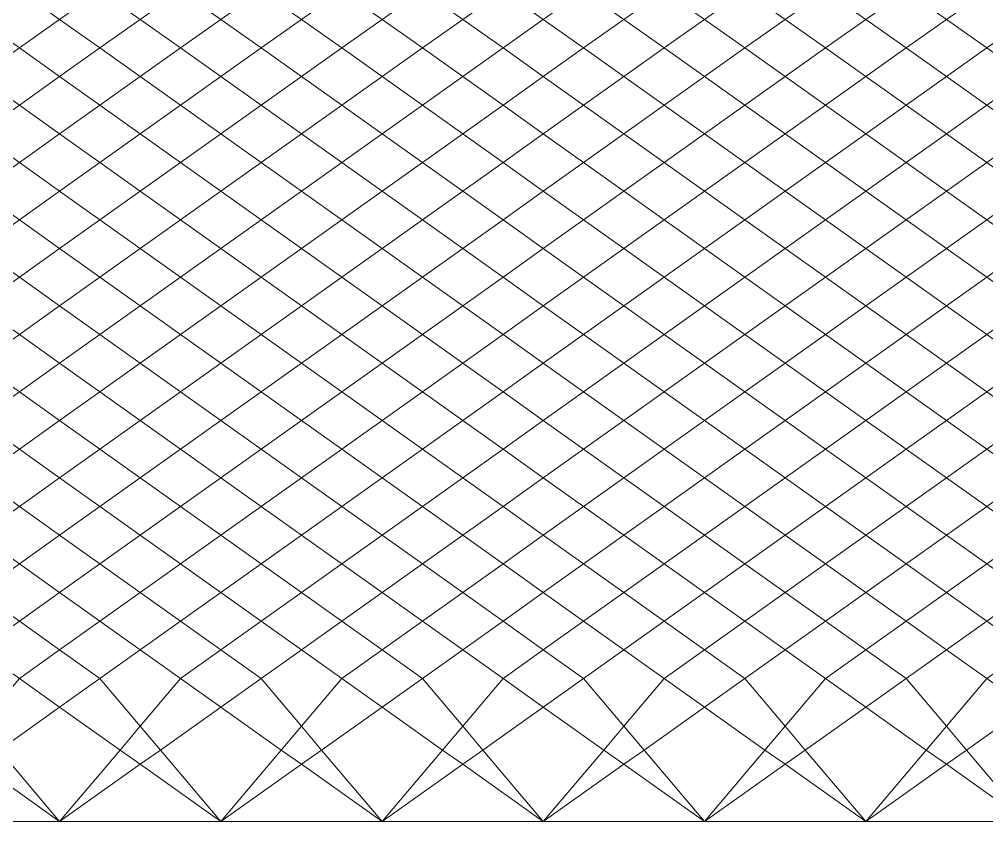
# Model space of a CAD drawing. Header units: millimetres. Extents: x 0 to 143, y 0 to 59.
# Drawn here: x 20.72 to 39.14, y 0 to 15.28 of the extents above; entities that cross this region are included whole.
import ezdxf

# ---------------------------------------------------------------- set-up
doc = ezdxf.new("R2010")
doc.units = ezdxf.units.MM
doc.layers.add('Основания', color=130, linetype='Continuous', lineweight=20)

msp = doc.modelspace()

# ---------------------------------------------------------------- linework, layer by layer
at = {"layer": 'Основания', "linetype": 'Continuous', "ltscale": 250}
for points in [[(20.723, 15.829), (19.955, 15.283), (20.723, 14.737), (21.49, 15.283)], [(22.258, 15.829), (21.49, 15.283), (22.258, 14.737), (23.025, 15.283)], [(23.793, 15.829), (23.025, 15.283), (23.793, 14.737), (24.56, 15.283)], [(25.328, 15.829), (24.56, 15.283), (25.328, 14.737), (26.095, 15.283)], [(26.863, 15.829), (26.095, 15.283), (26.863, 14.737), (27.63, 15.283)], [(28.398, 15.829), (27.63, 15.283), (28.398, 14.737), (29.165, 15.283)], [(29.933, 15.829), (29.165, 15.283), (29.933, 14.737), (30.7, 15.283)], [(31.468, 15.829), (30.7, 15.283), (31.468, 14.737), (32.235, 15.283)], [(33.003, 15.829), (32.235, 15.283), (33.003, 14.737), (33.77, 15.283)], [(34.538, 15.829), (33.77, 15.283), (34.538, 14.737), (35.305, 15.283)], [(36.073, 15.829), (35.305, 15.283), (36.073, 14.737), (36.84, 15.283)], [(37.608, 15.829), (36.84, 15.283), (37.608, 14.737), (38.375, 15.283)], [(39.143, 15.829), (38.375, 15.283), (39.143, 14.737), (39.91, 15.283)], [(21.49, 15.283), (20.723, 14.737), (21.49, 14.191), (22.258, 14.737)], [(23.025, 15.283), (22.258, 14.737), (23.025, 14.191), (23.793, 14.737)], [(24.56, 15.283), (23.793, 14.737), (24.56, 14.191), (25.328, 14.737)], [(26.095, 15.283), (25.328, 14.737), (26.095, 14.191), (26.863, 14.737)], [(27.63, 15.283), (26.863, 14.737), (27.63, 14.191), (28.398, 14.737)], [(29.165, 15.283), (28.398, 14.737), (29.165, 14.191), (29.933, 14.737)], [(30.7, 15.283), (29.933, 14.737), (30.7, 14.191), (31.468, 14.737)], [(32.235, 15.283), (31.468, 14.737), (32.235, 14.191), (33.003, 14.737)], [(33.77, 15.283), (33.003, 14.737), (33.77, 14.191), (34.538, 14.737)], [(35.305, 15.283), (34.538, 14.737), (35.305, 14.191), (36.073, 14.737)], [(36.84, 15.283), (36.073, 14.737), (36.84, 14.191), (37.608, 14.737)], [(38.375, 15.283), (37.608, 14.737), (38.375, 14.191), (39.143, 14.737)], [(39.91, 15.283), (39.143, 14.737), (39.91, 14.191), (40.678, 14.737)], [(20.723, 14.737), (19.955, 14.191), (20.723, 13.645), (21.49, 14.191)], [(22.258, 14.737), (21.49, 14.191), (22.258, 13.645), (23.025, 14.191)], [(23.793, 14.737), (23.025, 14.191), (23.793, 13.645), (24.56, 14.191)], [(25.328, 14.737), (24.56, 14.191), (25.328, 13.645), (26.095, 14.191)], [(26.863, 14.737), (26.095, 14.191), (26.863, 13.645), (27.63, 14.191)], [(28.398, 14.737), (27.63, 14.191), (28.398, 13.645), (29.165, 14.191)], [(29.933, 14.737), (29.165, 14.191), (29.933, 13.645), (30.7, 14.191)], [(31.468, 14.737), (30.7, 14.191), (31.468, 13.645), (32.235, 14.191)], [(33.003, 14.737), (32.235, 14.191), (33.003, 13.645), (33.77, 14.191)], [(34.538, 14.737), (33.77, 14.191), (34.538, 13.645), (35.305, 14.191)], [(36.073, 14.737), (35.305, 14.191), (36.073, 13.645), (36.84, 14.191)], [(37.608, 14.737), (36.84, 14.191), (37.608, 13.645), (38.375, 14.191)], [(39.143, 14.737), (38.375, 14.191), (39.143, 13.645), (39.91, 14.191)], [(19.955, 14.191), (19.188, 13.645), (19.955, 13.1), (20.723, 13.645)], [(21.49, 14.191), (20.723, 13.645), (21.49, 13.1), (22.258, 13.645)], [(23.025, 14.191), (22.258, 13.645), (23.025, 13.1), (23.793, 13.645)], [(24.56, 14.191), (23.793, 13.645), (24.56, 13.1), (25.328, 13.645)], [(26.095, 14.191), (25.328, 13.645), (26.095, 13.1), (26.863, 13.645)], [(27.63, 14.191), (26.863, 13.645), (27.63, 13.1), (28.398, 13.645)], [(29.165, 14.191), (28.398, 13.645), (29.165, 13.1), (29.933, 13.645)], [(30.7, 14.191), (29.933, 13.645), (30.7, 13.1), (31.468, 13.645)], [(32.235, 14.191), (31.468, 13.645), (32.235, 13.1), (33.003, 13.645)], [(33.77, 14.191), (33.003, 13.645), (33.77, 13.1), (34.538, 13.645)], [(35.305, 14.191), (34.538, 13.645), (35.305, 13.1), (36.073, 13.645)], [(36.84, 14.191), (36.073, 13.645), (36.84, 13.1), (37.608, 13.645)], [(38.375, 14.191), (37.608, 13.645), (38.375, 13.1), (39.143, 13.645)], [(39.91, 14.191), (39.143, 13.645), (39.91, 13.1), (40.678, 13.645)], [(20.723, 13.645), (19.955, 13.1), (20.723, 12.554), (21.49, 13.1)], [(22.258, 13.645), (21.49, 13.1), (22.258, 12.554), (23.025, 13.1)], [(23.793, 13.645), (23.025, 13.1), (23.793, 12.554), (24.56, 13.1)], [(25.328, 13.645), (24.56, 13.1), (25.328, 12.554), (26.095, 13.1)], [(26.863, 13.645), (26.095, 13.1), (26.863, 12.554), (27.63, 13.1)], [(28.398, 13.645), (27.63, 13.1), (28.398, 12.554), (29.165, 13.1)], [(29.933, 13.645), (29.165, 13.1), (29.933, 12.554), (30.7, 13.1)], [(31.468, 13.645), (30.7, 13.1), (31.468, 12.554), (32.235, 13.1)], [(33.003, 13.645), (32.235, 13.1), (33.003, 12.554), (33.77, 13.1)], [(34.538, 13.645), (33.77, 13.1), (34.538, 12.554), (35.305, 13.1)], [(36.073, 13.645), (35.305, 13.1), (36.073, 12.554), (36.84, 13.1)], [(37.608, 13.645), (36.84, 13.1), (37.608, 12.554), (38.375, 13.1)], [(39.143, 13.645), (38.375, 13.1), (39.143, 12.554), (39.91, 13.1)], [(19.955, 13.1), (19.188, 12.554), (19.955, 12.008), (20.723, 12.554)], [(21.49, 13.1), (20.723, 12.554), (21.49, 12.008), (22.258, 12.554)], [(23.025, 13.1), (22.258, 12.554), (23.025, 12.008), (23.793, 12.554)], [(24.56, 13.1), (23.793, 12.554), (24.56, 12.008), (25.328, 12.554)], [(26.095, 13.1), (25.328, 12.554), (26.095, 12.008), (26.863, 12.554)], [(27.63, 13.1), (26.863, 12.554), (27.63, 12.008), (28.398, 12.554)], [(29.165, 13.1), (28.398, 12.554), (29.165, 12.008), (29.933, 12.554)], [(30.7, 13.1), (29.933, 12.554), (30.7, 12.008), (31.468, 12.554)], [(32.235, 13.1), (31.468, 12.554), (32.235, 12.008), (33.003, 12.554)], [(33.77, 13.1), (33.003, 12.554), (33.77, 12.008), (34.538, 12.554)], [(35.305, 13.1), (34.538, 12.554), (35.305, 12.008), (36.073, 12.554)], [(36.84, 13.1), (36.073, 12.554), (36.84, 12.008), (37.608, 12.554)], [(38.375, 13.1), (37.608, 12.554), (38.375, 12.008), (39.143, 12.554)], [(39.91, 13.1), (39.143, 12.554), (39.91, 12.008), (40.678, 12.554)], [(20.723, 12.554), (19.955, 12.008), (20.723, 11.462), (21.49, 12.008)], [(22.258, 12.554), (21.49, 12.008), (22.258, 11.462), (23.025, 12.008)], [(23.793, 12.554), (23.025, 12.008), (23.793, 11.462), (24.56, 12.008)], [(25.328, 12.554), (24.56, 12.008), (25.328, 11.462), (26.095, 12.008)], [(26.863, 12.554), (26.095, 12.008), (26.863, 11.462), (27.63, 12.008)], [(28.398, 12.554), (27.63, 12.008), (28.398, 11.462), (29.165, 12.008)], [(29.933, 12.554), (29.165, 12.008), (29.933, 11.462), (30.7, 12.008)], [(31.468, 12.554), (30.7, 12.008), (31.468, 11.462), (32.235, 12.008)], [(33.003, 12.554), (32.235, 12.008), (33.003, 11.462), (33.77, 12.008)], [(34.538, 12.554), (33.77, 12.008), (34.538, 11.462), (35.305, 12.008)], [(36.073, 12.554), (35.305, 12.008), (36.073, 11.462), (36.84, 12.008)], [(37.608, 12.554), (36.84, 12.008), (37.608, 11.462), (38.375, 12.008)], [(39.143, 12.554), (38.375, 12.008), (39.143, 11.462), (39.91, 12.008)], [(19.955, 12.008), (19.188, 11.462), (19.955, 10.916), (20.723, 11.462)], [(21.49, 12.008), (20.723, 11.462), (21.49, 10.916), (22.258, 11.462)], [(23.025, 12.008), (22.258, 11.462), (23.025, 10.916), (23.793, 11.462)], [(24.56, 12.008), (23.793, 11.462), (24.56, 10.916), (25.328, 11.462)], [(26.095, 12.008), (25.328, 11.462), (26.095, 10.916), (26.863, 11.462)], [(27.63, 12.008), (26.863, 11.462), (27.63, 10.916), (28.398, 11.462)], [(29.165, 12.008), (28.398, 11.462), (29.165, 10.916), (29.933, 11.462)], [(30.7, 12.008), (29.933, 11.462), (30.7, 10.916), (31.468, 11.462)], [(32.235, 12.008), (31.468, 11.462), (32.235, 10.916), (33.003, 11.462)], [(33.77, 12.008), (33.003, 11.462), (33.77, 10.916), (34.538, 11.462)], [(35.305, 12.008), (34.538, 11.462), (35.305, 10.916), (36.073, 11.462)], [(36.84, 12.008), (36.073, 11.462), (36.84, 10.916), (37.608, 11.462)], [(38.375, 12.008), (37.608, 11.462), (38.375, 10.916), (39.143, 11.462)], [(39.91, 12.008), (39.143, 11.462), (39.91, 10.916), (40.678, 11.462)], [(20.723, 11.462), (19.955, 10.916), (20.723, 10.371), (21.49, 10.916)], [(22.258, 11.462), (21.49, 10.916), (22.258, 10.371), (23.025, 10.916)], [(23.793, 11.462), (23.025, 10.916), (23.793, 10.371), (24.56, 10.916)], [(25.328, 11.462), (24.56, 10.916), (25.328, 10.371), (26.095, 10.916)], [(26.863, 11.462), (26.095, 10.916), (26.863, 10.371), (27.63, 10.916)], [(28.398, 11.462), (27.63, 10.916), (28.398, 10.371), (29.165, 10.916)], [(29.933, 11.462), (29.165, 10.916), (29.933, 10.371), (30.7, 10.916)], [(31.468, 11.462), (30.7, 10.916), (31.468, 10.371), (32.235, 10.916)], [(33.003, 11.462), (32.235, 10.916), (33.003, 10.371), (33.77, 10.916)], [(34.538, 11.462), (33.77, 10.916), (34.538, 10.371), (35.305, 10.916)], [(36.073, 11.462), (35.305, 10.916), (36.073, 10.371), (36.84, 10.916)], [(37.608, 11.462), (36.84, 10.916), (37.608, 10.371), (38.375, 10.916)], [(39.143, 11.462), (38.375, 10.916), (39.143, 10.371), (39.91, 10.916)], [(19.955, 10.916), (19.188, 10.371), (19.955, 9.825), (20.723, 10.371)], [(21.49, 10.916), (20.723, 10.371), (21.49, 9.825), (22.258, 10.371)], [(23.025, 10.916), (22.258, 10.371), (23.025, 9.825), (23.793, 10.371)], [(24.56, 10.916), (23.793, 10.371), (24.56, 9.825), (25.328, 10.371)], [(26.095, 10.916), (25.328, 10.371), (26.095, 9.825), (26.863, 10.371)], [(27.63, 10.916), (26.863, 10.371), (27.63, 9.825), (28.398, 10.371)], [(29.165, 10.916), (28.398, 10.371), (29.165, 9.825), (29.933, 10.371)], [(30.7, 10.916), (29.933, 10.371), (30.7, 9.825), (31.468, 10.371)], [(32.235, 10.916), (31.468, 10.371), (32.235, 9.825), (33.003, 10.371)], [(33.77, 10.916), (33.003, 10.371), (33.77, 9.825), (34.538, 10.371)], [(35.305, 10.916), (34.538, 10.371), (35.305, 9.825), (36.073, 10.371)], [(36.84, 10.916), (36.073, 10.371), (36.84, 9.825), (37.608, 10.371)], [(38.375, 10.916), (37.608, 10.371), (38.375, 9.825), (39.143, 10.371)], [(20.723, 10.371), (19.955, 9.825), (20.723, 9.279), (21.49, 9.825)], [(22.258, 10.371), (21.49, 9.825), (22.258, 9.279), (23.025, 9.825)], [(23.793, 10.371), (23.025, 9.825), (23.793, 9.279), (24.56, 9.825)], [(25.328, 10.371), (24.56, 9.825), (25.328, 9.279), (26.095, 9.825)], [(26.863, 10.371), (26.095, 9.825), (26.863, 9.279), (27.63, 9.825)], [(28.398, 10.371), (27.63, 9.825), (28.398, 9.279), (29.165, 9.825)], [(29.933, 10.371), (29.165, 9.825), (29.933, 9.279), (30.7, 9.825)], [(31.468, 10.371), (30.7, 9.825), (31.468, 9.279), (32.235, 9.825)], [(33.003, 10.371), (32.235, 9.825), (33.003, 9.279), (33.77, 9.825)], [(34.538, 10.371), (33.77, 9.825), (34.538, 9.279), (35.305, 9.825)], [(36.073, 10.371), (35.305, 9.825), (36.073, 9.279), (36.84, 9.825)], [(37.608, 10.371), (36.84, 9.825), (37.608, 9.279), (38.375, 9.825)], [(39.143, 10.371), (38.375, 9.825), (39.143, 9.279), (39.91, 9.825)], [(19.955, 9.825), (19.188, 9.279), (19.955, 8.733), (20.723, 9.279)], [(21.49, 9.825), (20.723, 9.279), (21.49, 8.733), (22.258, 9.279)], [(23.025, 9.825), (22.258, 9.279), (23.025, 8.733), (23.793, 9.279)], [(24.56, 9.825), (23.793, 9.279), (24.56, 8.733), (25.328, 9.279)], [(26.095, 9.825), (25.328, 9.279), (26.095, 8.733), (26.863, 9.279)], [(27.63, 9.825), (26.863, 9.279), (27.63, 8.733), (28.398, 9.279)], [(29.165, 9.825), (28.398, 9.279), (29.165, 8.733), (29.933, 9.279)], [(30.7, 9.825), (29.933, 9.279), (30.7, 8.733), (31.468, 9.279)], [(32.235, 9.825), (31.468, 9.279), (32.235, 8.733), (33.003, 9.279)], [(33.77, 9.825), (33.003, 9.279), (33.77, 8.733), (34.538, 9.279)], [(35.305, 9.825), (34.538, 9.279), (35.305, 8.733), (36.073, 9.279)], [(36.84, 9.825), (36.073, 9.279), (36.84, 8.733), (37.608, 9.279)], [(38.375, 9.825), (37.608, 9.279), (38.375, 8.733), (39.143, 9.279)], [(20.723, 9.279), (19.955, 8.733), (20.723, 8.187), (21.49, 8.733)], [(22.258, 9.279), (21.49, 8.733), (22.258, 8.187), (23.025, 8.733)], [(23.793, 9.279), (23.025, 8.733), (23.793, 8.187), (24.56, 8.733)], [(25.328, 9.279), (24.56, 8.733), (25.328, 8.187), (26.095, 8.733)], [(26.863, 9.279), (26.095, 8.733), (26.863, 8.187), (27.63, 8.733)], [(28.398, 9.279), (27.63, 8.733), (28.398, 8.187), (29.165, 8.733)], [(29.933, 9.279), (29.165, 8.733), (29.933, 8.187), (30.7, 8.733)], [(31.468, 9.279), (30.7, 8.733), (31.468, 8.187), (32.235, 8.733)], [(33.003, 9.279), (32.235, 8.733), (33.003, 8.187), (33.77, 8.733)], [(34.538, 9.279), (33.77, 8.733), (34.538, 8.187), (35.305, 8.733)], [(36.073, 9.279), (35.305, 8.733), (36.073, 8.187), (36.84, 8.733)], [(37.608, 9.279), (36.84, 8.733), (37.608, 8.187), (38.375, 8.733)], [(39.143, 9.279), (38.375, 8.733), (39.143, 8.187), (39.91, 8.733)], [(19.955, 8.733), (19.188, 8.187), (19.955, 7.641), (20.723, 8.187)], [(21.49, 8.733), (20.723, 8.187), (21.49, 7.641), (22.258, 8.187)], [(23.025, 8.733), (22.258, 8.187), (23.025, 7.641), (23.793, 8.187)], [(24.56, 8.733), (23.793, 8.187), (24.56, 7.641), (25.328, 8.187)], [(26.095, 8.733), (25.328, 8.187), (26.095, 7.641), (26.863, 8.187)], [(27.63, 8.733), (26.863, 8.187), (27.63, 7.641), (28.398, 8.187)], [(29.165, 8.733), (28.398, 8.187), (29.165, 7.641), (29.933, 8.187)], [(30.7, 8.733), (29.933, 8.187), (30.7, 7.641), (31.468, 8.187)], [(32.235, 8.733), (31.468, 8.187), (32.235, 7.641), (33.003, 8.187)], [(33.77, 8.733), (33.003, 8.187), (33.77, 7.641), (34.538, 8.187)], [(35.305, 8.733), (34.538, 8.187), (35.305, 7.641), (36.073, 8.187)], [(36.84, 8.733), (36.073, 8.187), (36.84, 7.641), (37.608, 8.187)], [(38.375, 8.733), (37.608, 8.187), (38.375, 7.641), (39.143, 8.187)], [(20.723, 8.187), (19.955, 7.641), (20.723, 7.096), (21.49, 7.641)], [(22.258, 8.187), (21.49, 7.641), (22.258, 7.096), (23.025, 7.641)], [(23.793, 8.187), (23.025, 7.641), (23.793, 7.096), (24.56, 7.641)], [(25.328, 8.187), (24.56, 7.641), (25.328, 7.096), (26.095, 7.641)], [(26.863, 8.187), (26.095, 7.641), (26.863, 7.096), (27.63, 7.641)], [(28.398, 8.187), (27.63, 7.641), (28.398, 7.096), (29.165, 7.641)], [(29.933, 8.187), (29.165, 7.641), (29.933, 7.096), (30.7, 7.641)], [(31.468, 8.187), (30.7, 7.641), (31.468, 7.096), (32.235, 7.641)], [(33.003, 8.187), (32.235, 7.641), (33.003, 7.096), (33.77, 7.641)], [(34.538, 8.187), (33.77, 7.641), (34.538, 7.096), (35.305, 7.641)], [(36.073, 8.187), (35.305, 7.641), (36.073, 7.096), (36.84, 7.641)], [(37.608, 8.187), (36.84, 7.641), (37.608, 7.096), (38.375, 7.641)], [(39.143, 8.187), (38.375, 7.641), (39.143, 7.096), (39.91, 7.641)], [(19.955, 7.641), (19.188, 7.096), (19.955, 6.55), (20.723, 7.096)], [(21.49, 7.641), (20.723, 7.096), (21.49, 6.55), (22.258, 7.096)], [(23.025, 7.641), (22.258, 7.096), (23.025, 6.55), (23.793, 7.096)], [(24.56, 7.641), (23.793, 7.096), (24.56, 6.55), (25.328, 7.096)], [(26.095, 7.641), (25.328, 7.096), (26.095, 6.55), (26.863, 7.096)], [(27.63, 7.641), (26.863, 7.096), (27.63, 6.55), (28.398, 7.096)], [(29.165, 7.641), (28.398, 7.096), (29.165, 6.55), (29.933, 7.096)], [(30.7, 7.641), (29.933, 7.096), (30.7, 6.55), (31.468, 7.096)], [(32.235, 7.641), (31.468, 7.096), (32.235, 6.55), (33.003, 7.096)], [(33.77, 7.641), (33.003, 7.096), (33.77, 6.55), (34.538, 7.096)], [(35.305, 7.641), (34.538, 7.096), (35.305, 6.55), (36.073, 7.096)], [(36.84, 7.641), (36.073, 7.096), (36.84, 6.55), (37.608, 7.096)], [(38.375, 7.641), (37.608, 7.096), (38.375, 6.55), (39.143, 7.096)], [(20.723, 7.096), (19.955, 6.55), (20.723, 6.004), (21.49, 6.55)], [(22.258, 7.096), (21.49, 6.55), (22.258, 6.004), (23.025, 6.55)], [(23.793, 7.096), (23.025, 6.55), (23.793, 6.004), (24.56, 6.55)], [(25.328, 7.096), (24.56, 6.55), (25.328, 6.004), (26.095, 6.55)], [(26.863, 7.096), (26.095, 6.55), (26.863, 6.004), (27.63, 6.55)], [(28.398, 7.096), (27.63, 6.55), (28.398, 6.004), (29.165, 6.55)], [(29.933, 7.096), (29.165, 6.55), (29.933, 6.004), (30.7, 6.55)], [(31.468, 7.096), (30.7, 6.55), (31.468, 6.004), (32.235, 6.55)], [(33.003, 7.096), (32.235, 6.55), (33.003, 6.004), (33.77, 6.55)], [(34.538, 7.096), (33.77, 6.55), (34.538, 6.004), (35.305, 6.55)], [(36.073, 7.096), (35.305, 6.55), (36.073, 6.004), (36.84, 6.55)], [(37.608, 7.096), (36.84, 6.55), (37.608, 6.004), (38.375, 6.55)], [(39.143, 7.096), (38.375, 6.55), (39.143, 6.004), (39.91, 6.55)], [(19.955, 6.55), (19.188, 6.004), (19.955, 5.458), (20.723, 6.004)], [(21.49, 6.55), (20.723, 6.004), (21.49, 5.458), (22.258, 6.004)], [(23.025, 6.55), (22.258, 6.004), (23.025, 5.458), (23.793, 6.004)], [(24.56, 6.55), (23.793, 6.004), (24.56, 5.458), (25.328, 6.004)], [(26.095, 6.55), (25.328, 6.004), (26.095, 5.458), (26.863, 6.004)], [(27.63, 6.55), (26.863, 6.004), (27.63, 5.458), (28.398, 6.004)], [(29.165, 6.55), (28.398, 6.004), (29.165, 5.458), (29.933, 6.004)], [(30.7, 6.55), (29.933, 6.004), (30.7, 5.458), (31.468, 6.004)], [(32.235, 6.55), (31.468, 6.004), (32.235, 5.458), (33.003, 6.004)], [(33.77, 6.55), (33.003, 6.004), (33.77, 5.458), (34.538, 6.004)], [(35.305, 6.55), (34.538, 6.004), (35.305, 5.458), (36.073, 6.004)], [(36.84, 6.55), (36.073, 6.004), (36.84, 5.458), (37.608, 6.004)], [(38.375, 6.55), (37.608, 6.004), (38.375, 5.458), (39.143, 6.004)], [(20.723, 6.004), (19.955, 5.458), (20.723, 4.912), (21.49, 5.458)], [(22.258, 6.004), (21.49, 5.458), (22.258, 4.912), (23.025, 5.458)], [(23.793, 6.004), (23.025, 5.458), (23.793, 4.912), (24.56, 5.458)], [(25.328, 6.004), (24.56, 5.458), (25.328, 4.912), (26.095, 5.458)], [(26.863, 6.004), (26.095, 5.458), (26.863, 4.912), (27.63, 5.458)], [(28.398, 6.004), (27.63, 5.458), (28.398, 4.912), (29.165, 5.458)], [(29.933, 6.004), (29.165, 5.458), (29.933, 4.912), (30.7, 5.458)], [(31.468, 6.004), (30.7, 5.458), (31.468, 4.912), (32.235, 5.458)], [(33.003, 6.004), (32.235, 5.458), (33.003, 4.912), (33.77, 5.458)], [(34.538, 6.004), (33.77, 5.458), (34.538, 4.912), (35.305, 5.458)], [(36.073, 6.004), (35.305, 5.458), (36.073, 4.912), (36.84, 5.458)], [(37.608, 6.004), (36.84, 5.458), (37.608, 4.912), (38.375, 5.458)], [(39.143, 6.004), (38.375, 5.458), (39.143, 4.912), (39.91, 5.458)], [(19.955, 5.458), (19.188, 4.912), (19.955, 4.367), (20.723, 4.912)], [(21.49, 5.458), (20.723, 4.912), (21.49, 4.367), (22.258, 4.912)], [(23.025, 5.458), (22.258, 4.912), (23.025, 4.367), (23.793, 4.912)], [(24.56, 5.458), (23.793, 4.912), (24.56, 4.367), (25.328, 4.912)], [(26.095, 5.458), (25.328, 4.912), (26.095, 4.367), (26.863, 4.912)], [(27.63, 5.458), (26.863, 4.912), (27.63, 4.367), (28.398, 4.912)], [(29.165, 5.458), (28.398, 4.912), (29.165, 4.367), (29.933, 4.912)], [(30.7, 5.458), (29.933, 4.912), (30.7, 4.367), (31.468, 4.912)], [(32.235, 5.458), (31.468, 4.912), (32.235, 4.367), (33.003, 4.912)], [(33.77, 5.458), (33.003, 4.912), (33.77, 4.367), (34.538, 4.912)], [(35.305, 5.458), (34.538, 4.912), (35.305, 4.367), (36.073, 4.912)], [(36.84, 5.458), (36.073, 4.912), (36.84, 4.367), (37.608, 4.912)], [(38.375, 5.458), (37.608, 4.912), (38.375, 4.367), (39.143, 4.912)], [(20.723, 4.912), (19.955, 4.367), (20.723, 3.821), (21.49, 4.367)], [(22.258, 4.912), (21.49, 4.367), (22.258, 3.821), (23.025, 4.367)], [(23.793, 4.912), (23.025, 4.367), (23.793, 3.821), (24.56, 4.367)], [(25.328, 4.912), (24.56, 4.367), (25.328, 3.821), (26.095, 4.367)], [(26.863, 4.912), (26.095, 4.367), (26.863, 3.821), (27.63, 4.367)], [(28.398, 4.912), (27.63, 4.367), (28.398, 3.821), (29.165, 4.367)], [(29.933, 4.912), (29.165, 4.367), (29.933, 3.821), (30.7, 4.367)], [(31.468, 4.912), (30.7, 4.367), (31.468, 3.821), (32.235, 4.367)], [(33.003, 4.912), (32.235, 4.367), (33.003, 3.821), (33.77, 4.367)], [(34.538, 4.912), (33.77, 4.367), (34.538, 3.821), (35.305, 4.367)], [(36.073, 4.912), (35.305, 4.367), (36.073, 3.821), (36.84, 4.367)], [(37.608, 4.912), (36.84, 4.367), (37.608, 3.821), (38.375, 4.367)], [(39.143, 4.912), (38.375, 4.367), (39.143, 3.821), (39.91, 4.367)], [(19.955, 4.367), (19.188, 3.821), (19.955, 3.275), (20.723, 3.821)], [(21.49, 4.367), (20.723, 3.821), (21.49, 3.275), (22.258, 3.821)], [(23.025, 4.367), (22.258, 3.821), (23.025, 3.275), (23.793, 3.821)], [(24.56, 4.367), (23.793, 3.821), (24.56, 3.275), (25.328, 3.821)], [(26.095, 4.367), (25.328, 3.821), (26.095, 3.275), (26.863, 3.821)], [(27.63, 4.367), (26.863, 3.821), (27.63, 3.275), (28.398, 3.821)], [(29.165, 4.367), (28.398, 3.821), (29.165, 3.275), (29.933, 3.821)], [(30.7, 4.367), (29.933, 3.821), (30.7, 3.275), (31.468, 3.821)], [(32.235, 4.367), (31.468, 3.821), (32.235, 3.275), (33.003, 3.821)], [(33.77, 4.367), (33.003, 3.821), (33.77, 3.275), (34.538, 3.821)], [(35.305, 4.367), (34.538, 3.821), (35.305, 3.275), (36.073, 3.821)], [(36.84, 4.367), (36.073, 3.821), (36.84, 3.275), (37.608, 3.821)], [(38.375, 4.367), (37.608, 3.821), (38.375, 3.275), (39.143, 3.821)], [(20.723, 3.821), (19.955, 3.275), (20.723, 2.729), (21.49, 3.275)], [(22.258, 3.821), (21.49, 3.275), (22.258, 2.729), (23.025, 3.275)], [(23.793, 3.821), (23.025, 3.275), (23.793, 2.729), (24.56, 3.275)], [(25.328, 3.821), (24.56, 3.275), (25.328, 2.729), (26.095, 3.275)], [(26.863, 3.821), (26.095, 3.275), (26.863, 2.729), (27.63, 3.275)], [(28.398, 3.821), (27.63, 3.275), (28.398, 2.729), (29.165, 3.275)], [(29.933, 3.821), (29.165, 3.275), (29.933, 2.729), (30.7, 3.275)], [(31.468, 3.821), (30.7, 3.275), (31.468, 2.729), (32.235, 3.275)], [(33.003, 3.821), (32.235, 3.275), (33.003, 2.729), (33.77, 3.275)], [(34.538, 3.821), (33.77, 3.275), (34.538, 2.729), (35.305, 3.275)], [(36.073, 3.821), (35.305, 3.275), (36.073, 2.729), (36.84, 3.275)], [(37.608, 3.821), (36.84, 3.275), (37.608, 2.729), (38.375, 3.275)], [(39.143, 3.821), (38.375, 3.275), (39.143, 2.729), (39.91, 3.275)], [(21.49, 2.183), (20.723, 2.729), (21.49, 3.275), (22.258, 2.729)], [(23.793, 2.729), (23.025, 1.819), (22.258, 2.729), (23.025, 3.275)], [(24.56, 2.183), (23.793, 2.729), (24.56, 3.275), (25.328, 2.729)], [(26.863, 2.729), (26.095, 1.819), (25.328, 2.729), (26.095, 3.275)], [(27.63, 2.183), (26.863, 2.729), (27.63, 3.275), (28.398, 2.729)], [(29.933, 2.729), (29.165, 1.819), (28.398, 2.729), (29.165, 3.275)], [(30.7, 2.183), (29.933, 2.729), (30.7, 3.275), (31.468, 2.729)], [(33.003, 2.729), (32.235, 1.819), (31.468, 2.729), (32.235, 3.275)], [(33.77, 2.183), (33.003, 2.729), (33.77, 3.275), (34.538, 2.729)], [(36.073, 2.729), (35.305, 1.819), (34.538, 2.729), (35.305, 3.275)], [(36.84, 2.183), (36.073, 2.729), (36.84, 3.275), (37.608, 2.729)], [(39.143, 2.729), (38.375, 1.819), (37.608, 2.729), (38.375, 3.275)], [(21.49, 2.183), (20.339, 1.365), (19.955, 1.819), (20.723, 2.729), (20.723, 2.729)], [(23.025, 1.819), (22.641, 1.365), (21.49, 2.183), (22.258, 2.729)], [(23.409, 1.365), (23.025, 1.819), (23.793, 2.729), (24.56, 2.183)], [(26.095, 1.819), (25.711, 1.365), (24.56, 2.183), (25.328, 2.729)], [(27.63, 2.183), (26.479, 1.365), (26.095, 1.819), (26.863, 2.729), (26.863, 2.729)], [(29.165, 1.819), (28.781, 1.365), (27.63, 2.183), (28.398, 2.729)], [(29.549, 1.365), (29.165, 1.819), (29.933, 2.729), (30.7, 2.183)], [(32.235, 1.819), (31.851, 1.365), (30.7, 2.183), (31.468, 2.729)], [(33.77, 2.183), (32.619, 1.365), (32.235, 1.819), (33.003, 2.729), (33.003, 2.729)], [(35.305, 1.819), (34.921, 1.365), (33.77, 2.183), (34.538, 2.729)], [(36.84, 2.183), (35.689, 1.365), (35.305, 1.819), (36.073, 2.729), (36.073, 2.729)], [(38.375, 1.819), (37.991, 1.365), (36.84, 2.183), (37.608, 2.729)], [(38.759, 1.365), (38.375, 1.819), (39.143, 2.729), (39.91, 2.183)], [(21.49, 0), (20.339, 1.365), (21.49, 2.183), (22.641, 1.365)], [(24.56, 0), (23.409, 1.365), (24.56, 2.183), (25.711, 1.365)], [(27.63, 0), (26.479, 1.365), (27.63, 2.183), (28.781, 1.365)], [(30.7, 0), (29.549, 1.365), (30.7, 2.183), (31.851, 1.365)], [(33.77, 0), (32.619, 1.365), (33.77, 2.183), (34.921, 1.365)], [(36.84, 0), (35.689, 1.365), (36.84, 2.183), (37.991, 1.365)], [(39.91, 0), (38.759, 1.365), (39.91, 2.183), (41.061, 1.365)], [(23.409, 1.365), (23.025, 1.092), (22.641, 1.365), (23.025, 1.819)], [(26.479, 1.365), (26.095, 1.092), (25.711, 1.365), (26.095, 1.819)], [(29.549, 1.365), (29.165, 1.092), (28.781, 1.365), (29.165, 1.819)], [(32.619, 1.365), (32.235, 1.092), (31.851, 1.365), (32.235, 1.819)], [(35.689, 1.365), (35.305, 1.092), (34.921, 1.365), (35.305, 1.819)], [(38.759, 1.365), (38.375, 1.092), (37.991, 1.365), (38.375, 1.819)], [(21.49, 0), (19.955, 1.092), (20.339, 1.365)], [(21.49, 0), (22.641, 1.365), (23.025, 1.092)], [(24.56, 0), (23.025, 1.092), (23.409, 1.365)], [(24.56, 0), (25.711, 1.365), (26.095, 1.092)], [(27.63, 0), (26.095, 1.092), (26.479, 1.365)], [(27.63, 0), (28.781, 1.365), (29.165, 1.092)], [(30.7, 0), (29.165, 1.092), (29.549, 1.365)], [(30.7, 0), (31.851, 1.365), (32.235, 1.092)], [(33.77, 0), (32.235, 1.092), (32.619, 1.365)], [(33.77, 0), (34.921, 1.365), (35.305, 1.092)], [(36.84, 0), (35.305, 1.092), (35.689, 1.365)], [(36.84, 0), (37.991, 1.365), (38.375, 1.092)], [(39.91, 0), (38.375, 1.092), (38.759, 1.365)], [(21.49, 0), (18.42, 0), (18.42, 0), (19.955, 1.092)], [(24.56, 0), (24.56, 0), (21.49, 0), (23.025, 1.092)], [(27.63, 0), (24.56, 0), (24.56, 0), (26.095, 1.092)], [(30.7, 0), (30.7, 0), (27.63, 0), (29.165, 1.092)], [(33.77, 0), (30.7, 0), (30.7, 0), (32.235, 1.092)], [(36.84, 0), (33.77, 0), (33.77, 0), (35.305, 1.092)], [(39.91, 0), (39.91, 0), (36.84, 0), (38.375, 1.092)]]:
    msp.add_lwpolyline(points, close=True, dxfattribs=at)

doc.saveas('drawing.dxf')
